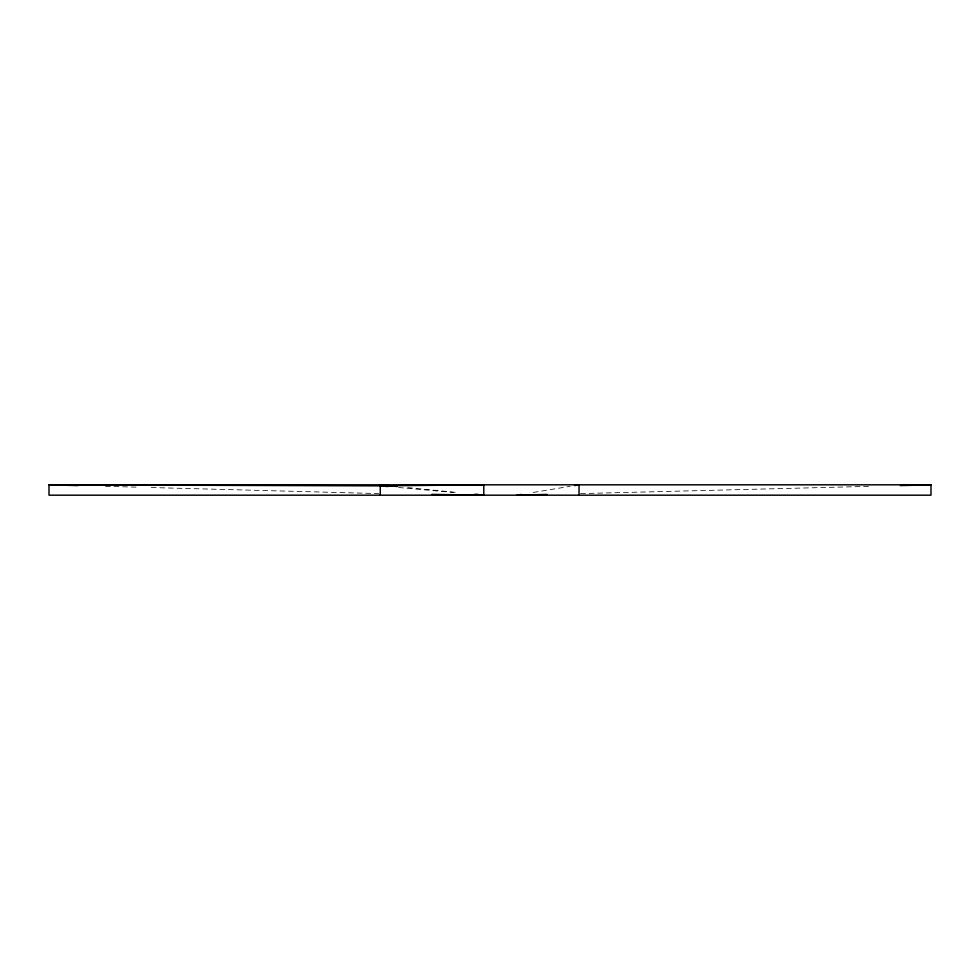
<?xml version="1.0" encoding="UTF-8"?>
<svg xmlns="http://www.w3.org/2000/svg" width="980" height="980" viewBox="0 0 980 980"><rect width="100%" height="100%" fill="white"/><g stroke="black" fill="none" stroke-linecap="round" stroke-linejoin="round"><path stroke-width="0.73" stroke-dasharray="4.9 3.68" d="M533.181 492.462L570.152 486.301M580.564 493.589L871.318 486.313M105.485 486.325L136.012 487.134M151.275 487.538L378.746 493.577M398.541 487.501L453.336 492.438M407.668 487.562L456.386 492.438"/><path stroke-width="1.47" d="M521.348 494.435L516.913 495.182L547.22 494.422M574.586 485.566L579.033 484.818L579.033 495.182M900.399 485.59L931 484.818L931 495.182L49 495.182L49 484.818L931 484.818M432.033 494.398L483.789 495.182L483.789 484.818L380.265 485.86L49 484.818L78.008 485.59M387.884 486.546L380.265 485.86L380.265 495.182M474.651 494.349L483.789 495.182L476.182 494.41M380.265 484.818L397.01 486.497"/></g></svg>
